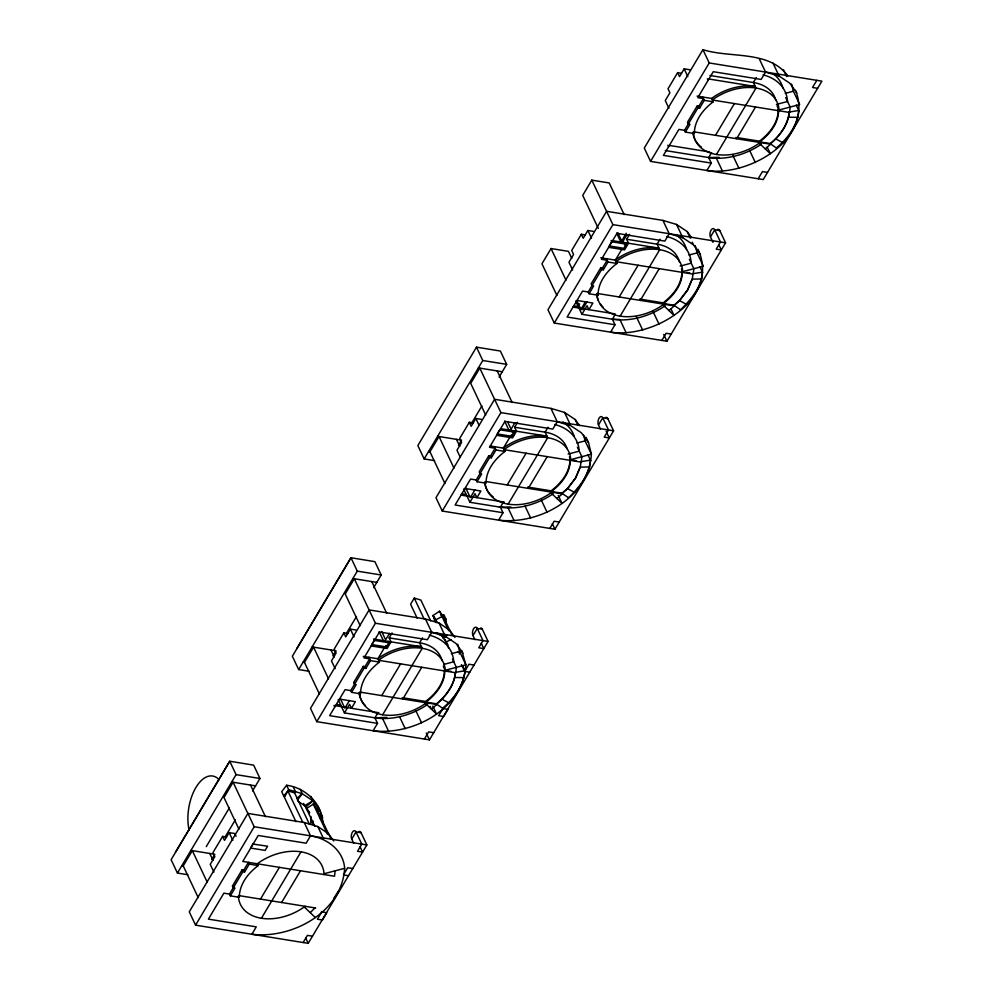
<?xml version="1.0" encoding="UTF-8"?>
<svg xmlns="http://www.w3.org/2000/svg" width="993" height="993" viewBox="0 0 993 993"><rect width="100%" height="100%" fill="white"/><g stroke="black" fill="none" stroke-linecap="round" stroke-linejoin="round"><path stroke-width="1.49" d="M310.772 824.314L311.008 816.581M323.941 874.548L324.028 873.753L344.645 868.316C343.429 850.393 327.268 838.365 310.524 835.833L304.23 822.514L247.902 813.428L189.266 911.847L195.559 925.153L308.215 943.35L366.851 844.931L361.092 832.73A4.866 2.545 -80.8 0 0 358.696 831.724M310.524 835.833L306.129 843.206L258.242 835.473L242.776 861.44L334.517 876.248L335.137 870.824M324.028 873.753A45.144 30.671 -25.3 0 0 258.168 863.116L257.386 863.798L258.217 865.573C248.188 873.132 239.363 884.204 239.313 897.312L230.339 895.86L229.495 894.085L223.872 893.179L208.406 919.133L256.281 926.866L251.887 934.252C292.227 939.142 342.089 912.108 344.645 868.316M444.392 671.032C444.07 683.643 435.232 694.119 425.637 701.468L402.215 697.682M444.864 670.387C444.802 683.494 435.977 694.566 425.947 702.125L436.523 703.838C446.093 695.944 454.36 684.748 455.439 672.1L455.75 672.757L378.606 660.308L379.4 659.625A45.144 30.671 -25.3 0 1 445.261 670.263L465.878 664.826L461.745 650.527M445.174 671.057L443.3 666.104M457.996 651.929L459.585 651.507L465.878 664.826C463.321 708.617 413.46 735.652 373.12 730.761L377.514 723.376L374.895 717.827L344.434 712.912L338.154 699.643M455.75 672.757L456.37 667.333L452.523 659.191M459.3 654.064L459.585 651.507L457.785 644.234M570.652 460.429L569.436 456.854M697.967 249.243C720.781 298.57 653.444 338.874 610.596 332.146L614.99 324.761L567.115 317.028L582.581 291.073L588.216 291.979L589.048 293.754L598.022 295.206C598.071 282.086 606.897 271.027 616.926 263.455L615.362 260.129L600.753 257.77M585.969 437.23L588.489 442.555L591.369 454.198L570.739 459.635A45.144 30.671 -25.3 0 0 504.878 448.997L504.096 449.68L581.24 462.13L581.848 456.706L577.392 447.272M463.644 489.015L469.912 502.284L500.373 507.2L503.004 512.748L498.598 520.133C538.938 525.024 588.799 497.989 591.369 454.198L585.076 440.88L583.636 435.071M795.53 90.239C814.508 138.834 748.685 176.928 706.904 170.486L711.311 163.1L663.423 155.367L678.889 129.413L684.525 130.319L685.356 132.094L694.33 133.534C694.38 120.426 703.205 109.354 713.235 101.795L711.671 98.468L697.061 96.11M682.017 271.101C681.968 284.209 673.142 295.281 663.113 302.84L639.691 299.067L640.324 300.395L659.228 268.656M695.274 245.619L697.074 252.892L703.367 266.198L682.737 271.635A45.144 30.671 -25.3 0 0 616.876 260.998L616.094 261.68L693.226 274.142L693.846 268.706L689.39 259.285M778.649 110.111C778.599 123.219 769.774 134.291 759.732 141.85L770.32 143.551C779.89 135.669 788.157 124.473 789.224 111.812L789.547 112.482L712.403 100.02L713.185 99.337A45.144 30.671 -25.3 0 1 779.058 109.975L799.675 104.538L793.382 91.232L791.582 83.958M789.547 112.482L790.155 107.045L785.699 97.624M333.871 898.218L338.464 891.081M442.704 708.108C453.962 698.824 463.681 685.654 464.947 670.771L455.539 672.323C454.471 684.971 446.205 696.167 436.635 704.062L442.915 708.555L447.98 709.374L443.71 716.536L438.645 715.717L442.915 708.555M568.393 497.927C578.336 488.271 589.581 475.299 590.438 460.144L581.029 461.683M680.391 309.94C690.334 300.283 701.579 287.3 702.423 272.144L693.027 273.696M776.489 147.833C787.747 138.548 797.478 125.379 798.744 110.484L789.336 112.035C788.256 124.696 779.989 135.892 770.419 143.774L776.7 148.267M175.451 852.267L229.693 761.221L253.662 765.144L259.967 778.487L252.532 790.962M296.684 648.777L350.914 557.731L374.882 561.653L381.2 574.997L373.666 587.645M499.144 377.017L506.678 364.369L500.373 351.026L476.479 347.165L417.842 445.584L424.148 458.94L434.599 460.628M177.437 873.058L236.073 774.627L229.755 761.283L171.119 859.715L177.437 873.058L187.888 874.746M298.657 669.567L357.294 571.136L350.988 557.793L292.352 656.224L298.657 669.567L309.121 671.256M424.148 458.94L482.784 360.509L476.479 347.165M198.203 897.573L183.233 865.896L192.319 850.641L207.289 882.318M319.436 694.082L304.466 662.405L313.552 647.151L328.522 678.815M444.914 483.454L429.957 451.778L439.043 436.523L454.012 468.187M571.757 258.329L568.455 251.353L551.041 248.535L541.942 263.79L556.912 295.455M624.175 214.612L609.206 182.948L591.791 180.13L582.705 195.385L598.32 228.427M206.271 846.632L229.271 808.029M226.565 837.037L222.618 836.404L212.986 852.553L214.873 856.549L210.231 864.344L213.905 872.102M347.786 633.546L343.851 632.913L334.219 649.062L336.106 653.059L331.463 660.854L335.137 668.612M473.276 422.919L469.329 422.286L459.709 438.434L461.596 442.431L456.954 450.226L460.007 456.693M585.274 234.931L581.327 234.286L571.707 250.447L573.594 254.444L568.952 262.226L572.613 269.997M681.583 73.271L677.636 72.626L668.016 88.787L669.903 92.771L665.26 100.566L668.922 108.336M211.782 859.367L214.811 854.278M225.101 837L235.391 819.734M333.015 655.876L336.044 650.787M346.234 633.683L356.425 616.579M458.493 445.249L461.534 440.16L437.628 436.299M471.712 423.055L481.903 405.951M236.073 836.243L234.782 833.512L229.147 832.606L224.505 840.388L222.618 836.404M356.015 630.021L350.38 629.103L345.738 636.898L343.851 632.913M481.493 419.394L475.858 418.475L471.216 426.27L469.329 422.286M593.491 231.394L587.856 230.488L583.214 238.283L581.327 234.286M689.8 69.733L684.165 68.827L679.522 76.622L677.636 72.626M702.92 49.65L644.283 148.069L650.576 161.387L763.245 179.572L821.881 81.153L709.213 62.956L702.92 49.65C730.078 58.413 768.93 49.911 787.871 75.952M195.559 925.153L254.196 826.735L247.902 813.428M480.612 627.998A4.866 2.545 -80.8 0 1 482.325 629.239L488.084 641.428L429.448 739.859L316.779 721.663L375.416 623.244L354.315 578.745L345.216 594L360.186 625.677M605.42 417.594A4.866 2.545 -80.8 0 1 607.803 418.612L613.575 430.801L554.938 529.232L442.27 511.035L500.906 412.616L479.793 368.118L470.707 383.372L485.676 415.049M717.405 229.606A4.866 2.545 -80.8 0 1 719.801 230.612L725.573 242.813L666.936 341.244L554.268 323.048L612.904 224.617L591.791 180.13M650.576 161.387L709.213 62.956M253.004 843.864L250.521 848.047L265.119 850.405L267.613 846.222L253.116 844.087M514.324 432.104L499.727 429.746L497.232 433.929L511.829 436.287L514.324 432.104L513.691 430.776L512.45 432.861M230.339 895.86L234.981 888.065L233.293 887.792L232.449 886.029L242.081 869.868L243.769 870.141L244.601 871.916L249.255 864.121L248.411 862.346L243.769 870.141M363.277 656.398L377.874 658.756L379.45 662.083C369.421 669.642 360.596 680.714 360.546 693.822L351.572 692.369L356.214 684.574L354.526 684.301L353.682 682.526L363.314 666.377L365.002 666.651L365.834 668.426L370.476 660.63L368.912 657.304M494.39 446.676L495.966 450.003L491.324 457.798L490.48 456.023L488.792 455.75L479.172 471.898L480.004 473.673L481.692 473.946L477.05 481.742L486.024 483.194C486.074 470.086 494.899 459.014 504.928 451.455L503.364 448.128L490.17 445.994M606.388 258.689L607.964 262.015L603.322 269.798L602.478 268.036L600.79 267.762L591.158 283.911L592.002 285.686L593.69 285.959L589.048 293.754M702.696 97.016L704.273 100.355L699.631 108.138L698.787 106.363L697.098 106.09L687.479 122.251L688.31 124.026L689.998 124.299L685.356 132.094M229.495 894.085L242.913 871.643L242.081 869.868M351.572 692.369L350.728 690.594L364.146 668.152L363.314 666.377M365.002 666.651L369.644 658.855L364.009 657.949L379.475 631.982L427.362 639.715L431.756 632.342L425.463 619.024L369.135 609.925L310.499 708.357L316.779 721.663M477.05 481.742L476.218 479.967L489.636 457.525L488.792 455.75M490.48 456.023L495.122 448.228L489.487 447.322L504.953 421.355L552.84 429.088L557.234 421.715L550.941 408.396L494.613 399.298L435.977 497.729L442.27 511.035M588.216 291.979L601.621 269.537L600.79 267.762M602.478 268.036L607.12 260.24L601.485 259.322L616.951 233.367L664.838 241.1L669.232 233.715L662.939 220.409L606.611 211.31L547.975 309.742L554.268 323.048M684.525 130.319L697.942 107.865L697.098 106.09M698.787 106.363L703.429 98.58L697.794 97.662L713.259 71.707L761.147 79.44L765.541 72.055L759.248 58.748M586.95 301.872L582.332 309.617L580.917 309.394L585.535 301.636M626.931 234.758L623.083 241.212L621.668 240.989L626.285 233.231M349.462 700.487L344.844 708.232L340.251 698.501M389.455 633.373L385.607 639.827L381.647 631.461M474.952 489.859L470.334 497.605L465.729 487.873M514.933 422.745L511.085 429.199L507.783 422.224M344.434 712.912L349.561 704.298L351.448 708.294L355.407 701.654L339.445 699.072M371.109 645.922L387.071 648.503L391.031 641.863L389.144 637.866L392.074 632.938M469.912 502.284L475.039 493.67L476.938 497.667L480.885 491.026L464.923 488.444M496.599 435.294L512.549 437.876L516.509 431.235L514.622 427.238L517.552 422.31M665.111 305.832A56.849 38.628 -25.3 0 1 612.371 319.212L581.91 314.297L587.037 305.683L588.923 309.679L592.883 303.039L576.921 300.457M608.585 247.307L624.547 249.888L628.507 243.235L626.62 239.251L629.55 234.323M384.254 648.044L377.874 658.756L378.668 658.074A45.144 30.671 -25.3 0 1 421.491 646.778L373.604 639.045L374.349 640.597M509.732 437.416L503.364 448.128L504.146 447.446A45.144 30.671 -25.3 0 1 546.982 436.15L500.546 428.653M621.73 249.429L615.362 260.129L616.144 259.446A45.144 30.671 -25.3 0 1 658.967 248.163L612.544 240.666M624.448 244.874L625.689 242.788L626.322 244.117L623.827 248.3L609.23 245.941L611.713 241.758L626.322 244.117M430.689 620.848L420.858 600.045L414.242 598.084L410.581 604.228L417.134 618.093M388.846 642.732L374.237 640.373L371.742 644.556L386.351 646.915L388.846 642.732L388.213 641.404M260.489 899.087L279.393 867.348M381.709 695.596L400.626 663.858M507.2 484.969L526.104 453.23M619.198 296.981L638.102 265.243M715.506 135.321L734.41 103.582M377.824 712.912L374.895 717.827A56.849 38.628 -25.3 0 0 427.635 704.447M422.534 637.866L419.605 642.781L422.224 648.33L382.653 714.761M503.314 502.284L500.373 507.2A56.849 38.628 -25.3 0 0 553.113 493.819M548.024 427.238L545.083 432.154L547.714 437.702L508.131 504.134M615.3 314.297L612.371 319.212L614.99 324.761M660.01 239.251L657.081 244.166L659.7 249.715L620.129 316.146M711.621 152.637L708.679 157.552L711.311 163.1M756.331 77.578L753.389 82.506L756.021 88.054L716.437 154.486M261.42 918.264L300.991 851.82M281.615 902.5L300.519 870.762M402.835 699.01L421.752 667.271M547.23 456.643L528.326 488.382L527.693 487.054L551.115 490.84C561.144 483.268 569.982 472.209 570.032 459.089L570.342 459.759C570.292 472.867 561.467 483.939 551.425 491.498L562.013 493.211L567.413 488.556L575.493 477.993L580.309 466.896L575.592 478.204L567.512 488.767L562.112 493.434L568.182 497.481M755.536 106.996L736.632 138.735L735.999 137.406M353.669 843.144L351.745 839.073L356.015 831.911L361.092 832.73M474.902 639.653L472.978 635.582L477.248 628.42L482.325 629.239M600.393 429.026L598.469 424.954L602.739 417.792L607.803 418.612M713.024 242.379L710.467 236.967L714.724 229.793L719.801 230.612M303.15 942.531L307.42 935.369L312.485 936.188M348.518 875.714L343.441 874.895L347.711 867.733L352.788 868.552M424.383 739.04L428.653 731.878L433.718 732.697M469.751 672.224L464.674 671.405L468.944 664.243L474.021 665.049M549.861 528.413L554.131 521.251L559.208 522.057M661.859 340.425L666.129 333.251L671.206 334.07M758.168 178.765L762.438 171.59L767.515 172.41M816.805 80.334L812.535 87.496L817.611 88.315M321.682 912.046L317.412 919.208L322.477 920.027L326.747 912.865L321.471 911.599M322.837 822.179C321.645 803.25 305.236 787.635 286.617 785.252L281.714 791.657L283.812 796.101L284.73 796.374M283.812 796.101L288.715 789.696L286.617 785.252M309.468 824.351L294.598 792.898L295.504 791.706L293.407 787.275M681.434 268.867L682.65 272.43L682.34 271.772C682.29 284.879 673.465 295.951 663.423 303.51L674.011 305.223L679.398 300.556L687.479 289.993L692.307 278.909L687.59 290.217L679.51 300.78L674.11 305.434L680.18 309.493M297.391 800.122L302.294 793.717L300.196 789.286M711.671 98.468L712.453 97.786A45.144 30.671 -25.3 0 1 755.288 86.503L708.89 79.006M737.464 137.642L759.422 141.18C769.451 133.621 778.289 122.549 778.338 109.441L778.959 110.769L777.085 105.817M693.399 132.565A45.144 30.671 -25.3 0 0 759.26 143.191L760.055 142.508L759.422 141.18M765.231 148.876L770.63 144.221L770.32 143.551M597.091 294.226A45.144 30.671 -25.3 0 0 662.952 304.851L663.746 304.181L663.113 302.84M668.922 310.536L674.321 305.881L674.011 305.223M485.093 482.213A45.144 30.671 -25.3 0 0 550.954 492.851L551.748 492.168L551.115 490.84M556.924 498.536L562.323 493.869L562.013 493.211M296.646 798.595L302.294 793.717L312.956 800.83L319.957 810.536L317.586 811.914M359.615 692.841A45.144 30.671 -25.3 0 0 425.476 703.478L426.258 702.796L425.637 701.468M310.859 796.398L312.956 800.83L306.179 806.676L297.801 801.09M436.523 703.838L436.846 704.496L431.446 709.163L430.13 706.383M238.382 896.331A45.144 30.671 -25.3 0 0 304.243 906.969L305.037 906.286M310.213 912.654L315.402 907.552M436.126 622.586L432.923 615.598L439.527 611.254L442.99 616.045L452.225 635.495M314.818 826.387L306.403 808.6L314.707 803.263L313.267 804.094L327.541 834.244M303.597 803.449L304.652 805.658L312.956 800.83M432.923 615.598L435.915 619.744L442.99 616.045M451.033 639.504L446.142 642.061L444.864 639.281M317.388 811.641L319.957 810.536M319.982 818.393L322.551 817.289L320.454 812.857L320.602 815.29M785.227 93.379L793.382 91.232M776.427 104.426L787.536 101.509A56.849 38.628 -25.3 0 0 763.096 74.847M688.906 255.04L697.074 252.892M680.118 266.099L691.227 263.17A56.849 38.628 -25.3 0 0 666.775 236.508M576.921 443.039L585.076 440.88M568.12 454.086L579.229 451.157A56.849 38.628 -25.3 0 0 554.789 424.507M441.115 615.387L443.834 614.667L445.931 619.111L446.167 623.12L445.125 620.898M444.33 619.533L445.931 619.111M451.393 653.667L459.585 651.507M444.032 664.342L453.739 661.785A56.849 38.628 -25.3 0 0 429.299 635.135M319.833 818.009L322.551 817.289M709.114 157.539L719.193 157.353M499.392 507.138L510.886 507.001M374.622 717.79L386.91 717.393M614.22 319.262L619.88 319.51L626.173 332.816M709.995 75.493L753.389 82.506A45.144 30.671 -25.3 0 1 775.818 100.367M704.273 100.355L713.235 101.795M697.942 107.865L699.631 108.138M770.63 144.221L693.486 131.759L694.33 133.534M669.319 145.437L709.722 151.966M665.285 150.551L708.679 157.552A56.849 38.628 -25.3 0 0 761.42 144.171M612.904 224.617L725.573 242.813M626.62 239.251L657.081 244.166A45.144 30.671 -25.3 0 1 679.51 262.04M686.871 272.504L689.899 272.988M607.964 262.015L616.926 263.455M601.621 269.537L603.322 269.798M674.321 305.881L597.178 293.431L598.022 295.206M578.298 303.846L579.701 304.069M573.88 305.832L578.236 306.527M572.961 307.098L614.828 313.862M482.784 360.509L506.678 364.369M478.378 367.894L502.284 371.754M500.906 412.616L613.575 430.801M514.622 427.238L545.083 432.154A45.144 30.671 -25.3 0 1 567.14 448.724M514.014 435.418L511.209 434.959L511.829 436.287M573.358 460.243L576.387 460.74M495.966 450.003L504.928 451.455M489.636 457.525L491.324 457.798M428.542 451.554L429.957 451.778M476.218 479.967L470.583 479.06L455.117 505.015L503.004 512.748M486.657 481.655L562.323 493.869M461.894 493.819L466.238 494.526M460.963 495.085L504.345 502.098M357.294 571.136L381.2 574.997M352.9 578.522L376.794 582.382M375.416 623.244L488.084 641.428M389.144 637.866L419.605 642.781A45.144 30.671 -25.3 0 1 442.034 660.655M312.15 646.927L334.778 650.576M447.88 670.871L450.909 671.367M370.476 660.63L379.45 662.083M364.146 668.152L365.834 668.426M303.064 662.182L304.466 662.405M353.682 682.526L355.37 682.799M350.728 690.594L345.105 689.688L329.639 715.643L377.514 723.376M359.702 692.047L436.846 704.496M336.404 704.447L340.76 705.154M378.867 712.726L334.033 705.477L334.765 707.028M236.073 774.627L259.967 778.487M231.667 782.012L255.561 785.873M254.196 826.735L366.851 844.931M190.917 850.418L213.545 854.067M249.255 864.121L258.217 865.573M242.913 871.643L244.601 871.916M181.831 865.673L183.233 865.896M232.449 886.029L234.149 886.302M238.469 895.537L315.613 907.999M765.541 72.055L779.12 76.089L789.783 83.201L796.796 92.908M662.939 220.409L676.518 224.443L687.181 231.555L691.562 237.612M669.232 233.715L682.812 237.749L693.474 244.861L700.475 254.568M550.941 408.396L564.533 412.43L575.183 419.542L579.564 425.612M557.234 421.715L570.814 425.736L581.476 432.849L588.489 442.555M425.463 619.024L439.043 623.058L449.705 630.17L454.955 637.444M431.756 632.342L445.336 636.364L455.998 643.476L462.999 653.183M302.294 793.717L288.715 789.696L284.321 797.069L295.951 821.695M294.598 792.898L287.809 790.875L302.853 822.39M304.23 822.514L317.81 826.548L328.472 833.661L333.722 840.934M437.143 632.864L441.674 635.88L447.62 644.134L448.675 648.367M759.26 143.191L770.357 153.754L767.204 147.101M662.952 304.851L674.048 315.414L670.896 308.761M550.954 492.851L562.05 503.401L558.277 495.42M425.476 703.478L436.56 714.029L432.787 706.048M304.243 906.969L315.327 917.52M313.267 804.094L316.767 808.947L318.207 808.116L316.73 808.885L330.992 838.986M304.652 805.658L309.655 812.584M306.403 808.6L309.382 812.733M783.489 69.895L786.642 76.548M796.2 105.109L798.955 110.931M772.839 62.782L779.12 76.089M798.223 117.323L788.616 117.248M783.055 142.793L775.719 138.896M749.665 150.526L755.325 162.504M707.401 78.77L708.133 80.321M732.71 155.131L739.003 168.438M684.165 68.827L687.839 76.598M716.201 157.85L722.482 171.156M718.733 244.563L721.303 249.988L716.226 249.169L720.496 241.994L714.724 229.793A4.866 2.545 -80.8 0 0 711.062 230.153A4.866 2.545 -80.8 0 0 710.467 236.967M667.817 145.201L668.55 146.753M687.181 231.555L690.321 238.208M692.22 242.193L693.474 244.861M699.879 266.769L702.634 272.591M676.518 224.443L682.812 237.749M701.914 278.983L692.406 279.132L692.915 273.472L693.226 274.142M686.746 304.454L679.398 300.556M617.708 232.61L621.668 240.989M616.628 233.119L621.246 242.9M652.724 310.846L659.017 324.165M663.721 334.467L666.936 341.244M611.092 240.43L611.825 241.982M636.401 316.792L642.694 330.098M587.856 230.488L591.53 238.258M576.983 301.053L580.917 309.394M551.041 248.535L566.01 280.2M575.642 301.028L581.91 314.297M606.102 431.198L609.305 437.975L604.228 437.156L608.498 429.981L602.739 417.792A4.866 2.545 -80.8 0 0 599.077 418.14A4.866 2.545 -80.8 0 0 598.469 424.954M575.183 419.542L577.703 424.867M587.893 454.757L590.649 460.578M564.533 412.43L570.193 424.408M589.916 466.971L580.409 467.12L580.917 461.472L581.24 462.13M574.748 492.441L567.413 488.556M497.208 370.935L512.177 402.599M504.63 421.106L509.248 430.888M541.359 500.174L547.019 512.152M552.369 523.808L554.938 529.232M525.036 506.107L530.696 518.085M475.858 418.475L478.924 424.954M507.895 507.497L514.175 520.816M456.457 439.34L459.759 446.329M481.257 643.179L483.814 648.603L478.75 647.784L483.02 640.609L477.248 628.42A4.866 2.545 -80.8 0 0 473.587 628.768A4.866 2.545 -80.8 0 0 472.978 635.582M439.527 611.254L448.749 630.716M462.515 665.62L465.158 671.206M461.472 664.627L464.674 671.405M439.043 623.058L444.703 635.036M464.439 677.598L454.819 677.524M434.847 618.291L436.411 621.618M414.242 598.084L424.073 618.887M449.258 703.069L441.922 699.184M371.73 581.563L386.699 613.227M379.152 631.734L383.77 641.515M385.718 645.587L386.351 646.915M415.881 710.802L421.541 722.78M426.245 733.082L429.448 739.859M399.546 716.735L405.218 728.713M350.38 629.103L354.042 636.873M382.404 718.125L388.697 731.444M330.979 649.968L334.281 656.956M360.025 846.669L362.582 852.093L357.517 851.274L361.787 844.112L356.015 831.911A4.866 2.545 -80.8 0 0 352.354 832.258A4.866 2.545 -80.8 0 0 351.745 839.073M317.81 826.548L323.47 838.526M311.231 820.243L313.329 824.686L313.105 821.025M250.497 785.053L265.466 816.718M248.051 813.912L233.082 782.236L223.984 797.491L238.953 829.167M305.658 937.926L308.215 943.35M229.147 832.606L232.821 840.363M209.746 853.459L213.048 860.447M435.915 619.744L437.193 622.537M317.859 806.105L319.932 811.504M434.326 617.187L434.562 621.196M773.473 73.867A56.849 38.628 -25.3 0 1 782.906 87.918M701.48 147.225A45.144 30.671 -25.3 0 1 692.791 132.379M603.036 307.073A45.144 30.671 -25.3 0 1 600.331 303.995M598.295 300.519A45.144 30.671 -25.3 0 1 596.483 294.04M676.096 234.72A56.849 38.628 -25.3 0 1 686.597 249.578M493.173 496.872A45.144 30.671 -25.3 0 1 484.485 482.027M562.981 421.926A56.849 38.628 -25.3 0 1 574.177 436.175M189.104 830.222A35.512 18.519 -80.8 0 1 195.882 787.523A35.512 18.519 -80.8 0 1 219.18 779.741M365.548 705.688A45.144 30.671 -25.3 0 1 358.994 692.655M446.589 635.681L443.163 637.94L446.614 635.719"/></g></svg>
